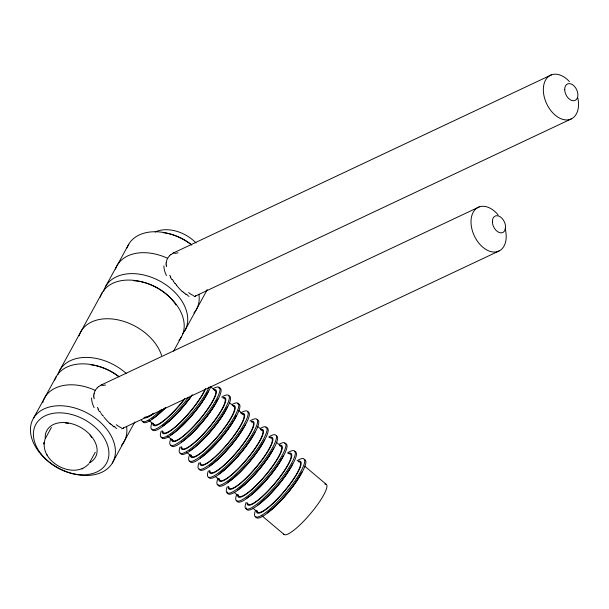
<?xml version="1.0" encoding="UTF-8"?>
<svg xmlns="http://www.w3.org/2000/svg" width="609" height="609" viewBox="0 0 609 609"><rect width="100%" height="100%" fill="white"/><g stroke="black" fill="none" stroke-linecap="round" stroke-linejoin="round"><path stroke-width="0.91" d="M93.923 395.051L94.144 393.429M166.249 262.943L166.47 261.314A20.736 15.027 19.8 0 1 169.683 255.673M45.112 439.036C37.964 461.074 73.628 480.897 88.884 463.708M33.518 418.177L56.454 376.286M59.872 370.028L102.205 292.693M105.844 286.063L128.781 244.179M45.485 438.274L51.392 427.472M89.789 462.277L95.248 452.304M112.338 463.038L134.825 421.968M173.618 351.111L181.246 337.18M184.664 330.931L207.151 289.861M191.508 395.941L192.353 394.716M169.576 255.651L170.855 254.524M97.242 387.758L98.529 386.639M194.88 296.263L193.959 296.728M122.554 428.378L121.633 428.843M172.575 253.39L174.227 252.575M100.249 385.505L101.901 384.682M194.408 296.53L571.524 118.808M173.436 252.941L551.594 74.785M101.109 385.048L479.26 206.893M122.082 428.637L499.197 250.916M82.9 468.496L82.025 468.846L82.596 468.618M189.11 296.37L187.953 295.784M116.783 428.485L115.619 427.899M186.415 294.817L185.106 293.842M114.081 426.924L112.779 425.957M210.364 386.555L215.007 390.468M229.205 402.45L233.848 406.37M238.621 410.397L243.265 414.318M257.462 426.3L262.106 430.22M276.303 442.195L280.939 446.115M304.728 466.189L326.355 484.429M148.908 420.377L154.214 424.854M167.749 436.272L173.047 440.756M186.582 452.175L191.888 456.651M215.502 476.581L220.146 480.501M234.343 492.483L238.987 496.396M253.184 508.378L257.82 512.298M262.03 515.846L284 534.398M183.545 292.533L182.22 291.315M111.219 424.648L109.848 423.377M176.511 285.073L175.133 283.337M103.492 416.328L102.799 415.445M173.527 281.168L172.278 279.371M100.675 412.544L99.952 411.478M170.809 277.049L169.751 275.215M98.483 409.164L97.425 407.322M46.718 454.527L47.258 455.433M166.493 266.704L166.257 264.923M94.167 398.811L93.931 397.038M324.818 484.018A32.757 6.783 -49.8 0 1 311.641 512.253A32.757 6.783 -49.8 0 1 283.695 534.002M302.064 471.808A33.655 6.965 -49.8 0 1 267.222 512.915M304.135 459.513A37.796 7.826 -49.8 0 1 286.489 494.158A37.796 7.826 -49.8 0 1 255.757 516.584M297.093 460.709A37.796 7.826 -49.8 0 1 300.306 472.417A37.796 7.826 -49.8 0 1 269.026 509.878A37.796 7.826 -49.8 0 1 255.437 510.593M298.243 461.18A33.655 6.965 -49.8 0 1 283.901 491.92A33.655 6.965 -49.8 0 1 256.488 510.449M298.44 461.759A32.757 6.783 -49.8 0 1 283.764 491.79A32.757 6.783 -49.8 0 1 257.051 510.586M300.846 473.657A32.757 6.783 -49.8 0 1 270.122 510.456M292.647 463.86A33.655 6.965 -49.8 0 1 257.805 504.968M294.718 451.566A37.796 7.826 -49.8 0 1 276.189 487.23A37.796 7.826 -49.8 0 1 246.249 507.891M287.676 452.761A37.796 7.826 -49.8 0 1 290.889 464.469A37.796 7.826 -49.8 0 1 259.609 501.93A37.796 7.826 -49.8 0 1 246.021 502.646M287.988 453.484A33.655 6.965 -49.8 0 1 275.253 483.051A33.655 6.965 -49.8 0 1 247.064 502.501M289.024 453.804A32.757 6.783 -49.8 0 1 275.101 482.945A32.757 6.783 -49.8 0 1 247.711 503.278M290.653 467.172A32.757 6.783 -49.8 0 1 260.705 502.501M283.231 455.913A33.655 6.965 -49.8 0 1 246.097 498.428M284.586 443.603A37.796 7.826 -49.8 0 1 268.516 477.228A37.796 7.826 -49.8 0 1 236.916 500.689M279.493 444.09A37.796 7.826 -49.8 0 1 266.521 477.304A37.796 7.826 -49.8 0 1 236.604 494.698M279.409 445.286A33.655 6.965 -49.8 0 1 265.06 476.017A33.655 6.965 -49.8 0 1 237.647 494.546M279.607 445.857A32.757 6.783 -49.8 0 1 264.923 475.888A32.757 6.783 -49.8 0 1 238.21 494.683M281.236 459.216A32.757 6.783 -49.8 0 1 251.289 494.554M273.806 447.965A33.655 6.965 -49.8 0 1 237.784 489.834M276.471 435.823A37.796 7.826 -49.8 0 1 256.473 472.348A37.796 7.826 -49.8 0 1 227.408 491.996M268.835 436.866A37.796 7.826 -49.8 0 1 272.048 448.574A37.796 7.826 -49.8 0 1 240.768 486.035A37.796 7.826 -49.8 0 1 227.18 486.751M269.155 437.589A33.655 6.965 -49.8 0 1 256.419 467.149A33.655 6.965 -49.8 0 1 228.23 486.599M270.183 437.909A32.757 6.783 -49.8 0 1 255.506 467.94A32.757 6.783 -49.8 0 1 228.794 486.736M271.82 451.269A32.757 6.783 -49.8 0 1 239.352 488.441M264.39 440.01A33.655 6.965 -49.8 0 1 227.256 482.526M265.745 427.708A37.796 7.826 -49.8 0 1 249.682 461.325A37.796 7.826 -49.8 0 1 218.083 484.787M260.66 428.196A37.796 7.826 -49.8 0 1 247.68 461.409A37.796 7.826 -49.8 0 1 217.763 478.796M260.568 429.383A33.655 6.965 -49.8 0 1 246.226 460.122A33.655 6.965 -49.8 0 1 218.806 478.651M260.766 429.962A32.757 6.783 -49.8 0 1 246.089 459.993A32.757 6.783 -49.8 0 1 219.377 478.788M262.395 443.322A32.757 6.783 -49.8 0 1 229.936 480.493M254.973 432.063A33.655 6.965 -49.8 0 1 218.943 473.931M257.036 419.768A37.796 7.826 -49.8 0 1 240.258 453.378A37.796 7.826 -49.8 0 1 208.879 477.441M249.994 420.964A37.796 7.826 -49.8 0 1 253.207 432.672A37.796 7.826 -49.8 0 1 221.927 470.133A37.796 7.826 -49.8 0 1 208.347 470.848M251.152 421.436A33.655 6.965 -49.8 0 1 236.802 452.167A33.655 6.965 -49.8 0 1 209.389 470.704M251.35 422.007A32.757 6.783 -49.8 0 1 236.665 452.045A32.757 6.783 -49.8 0 1 209.953 470.841M252.979 435.374A32.757 6.783 -49.8 0 1 220.511 472.538M245.549 424.115A33.655 6.965 -49.8 0 1 209.526 465.984M247.619 411.813A37.796 7.826 -49.8 0 1 229.974 446.458A37.796 7.826 -49.8 0 1 199.242 468.892M240.578 413.016A37.796 7.826 -49.8 0 1 243.79 424.724A37.796 7.826 -49.8 0 1 212.511 462.185A37.796 7.826 -49.8 0 1 198.922 462.901M241.727 413.488A33.655 6.965 -49.8 0 1 227.385 444.22A33.655 6.965 -49.8 0 1 199.973 462.749M241.925 414.059A32.757 6.783 -49.8 0 1 227.248 444.09A32.757 6.783 -49.8 0 1 200.536 462.886M243.562 427.419A32.757 6.783 -49.8 0 1 214.954 461.675M212.32 463.731A32.757 6.783 -49.8 0 1 211.095 464.591M236.132 416.168A33.655 6.965 -49.8 0 1 200.102 458.037M237.487 403.858A37.796 7.826 -49.8 0 1 221.425 437.475A37.796 7.826 -49.8 0 1 189.825 460.937M232.402 404.346A37.796 7.826 -49.8 0 1 219.423 437.559A37.796 7.826 -49.8 0 1 189.506 454.953M232.311 405.533A33.655 6.965 -49.8 0 1 217.969 436.272A33.655 6.965 -49.8 0 1 190.548 454.801M233.125 406.119A32.757 6.783 -49.8 0 1 217.07 437.034A32.757 6.783 -49.8 0 1 191.119 454.938M236.155 415.353A32.757 6.783 -49.8 0 1 234.914 418.018M233.277 421.002A32.757 6.783 -49.8 0 1 202.896 455.783M227.302 406.888A33.655 6.965 -49.8 0 1 189.582 450.729M228.778 395.919A37.796 7.826 -49.8 0 1 211.133 430.563A37.796 7.826 -49.8 0 1 180.401 452.989M221.737 397.114A37.796 7.826 -49.8 0 1 224.949 408.822A37.796 7.826 -49.8 0 1 193.67 446.283A37.796 7.826 -49.8 0 1 180.081 446.998M222.894 397.586A33.655 6.965 -49.8 0 1 208.544 428.325A33.655 6.965 -49.8 0 1 181.132 446.854M223.092 398.164A32.757 6.783 -49.8 0 1 208.407 428.196A32.757 6.783 -49.8 0 1 181.695 446.991M226.167 408.692A32.757 6.783 -49.8 0 1 196.121 445.78M217.877 398.941A33.655 6.965 -49.8 0 1 181.269 442.134M218.646 387.956A37.796 7.826 -49.8 0 1 202.584 421.58A37.796 7.826 -49.8 0 1 170.984 445.042M213.561 388.443A37.796 7.826 -49.8 0 1 200.582 421.656A37.796 7.826 -49.8 0 1 170.665 439.051M213.47 389.638A33.655 6.965 -49.8 0 1 199.128 420.37A33.655 6.965 -49.8 0 1 171.715 438.906M214.284 390.224A32.757 6.783 -49.8 0 1 198.991 420.248A32.757 6.783 -49.8 0 1 172.362 439.683M216.743 400.737A32.757 6.783 -49.8 0 1 216.073 402.115M214.437 405.107A32.757 6.783 -49.8 0 1 188.097 436.645M185.349 438.906A32.757 6.783 -49.8 0 1 184.063 439.881M208.461 390.993A33.655 6.965 -49.8 0 1 170.741 434.834M210.76 386.578A37.796 7.826 -49.8 0 1 184.283 423.491A37.796 7.826 -49.8 0 1 161.568 437.095M209.093 386.997A37.796 7.826 -49.8 0 1 177.897 427.67A37.796 7.826 -49.8 0 1 161.248 431.103M205.675 388.641A33.655 6.965 -49.8 0 1 180.211 422.661A33.655 6.965 -49.8 0 1 162.291 430.951M205.111 389.151A32.757 6.783 -49.8 0 1 181.086 421.504A32.757 6.783 -49.8 0 1 162.862 431.088M207.326 392.79A32.757 6.783 -49.8 0 1 177.28 429.878M191.66 395.736A33.655 6.965 -49.8 0 1 162.428 426.239M191.051 396.299A37.796 7.826 -49.8 0 1 152.143 429.139M188.402 397.418A37.796 7.826 -49.8 0 1 160.586 426.216A37.796 7.826 -49.8 0 1 151.824 423.156M184.801 398.91A33.655 6.965 -49.8 0 1 152.874 423.004M184.542 398.933A32.757 6.783 -49.8 0 1 153.521 423.788M191.287 395.903A32.757 6.783 -49.8 0 1 162.847 425.592M165.732 407.55A33.655 6.965 -49.8 0 1 151.9 418.931M164.552 408.502A37.796 7.826 -49.8 0 1 142.727 421.192M161.659 409.301A37.796 7.826 -49.8 0 1 141.501 419.494M153.986 413.283A33.655 6.965 -49.8 0 1 144.006 417.439M153.011 413.678A32.757 6.783 -49.8 0 1 145.003 417.013M165.298 407.703A32.757 6.783 -49.8 0 1 157.092 415.064M57.916 374.52A45.355 31.044 28.7 0 1 126.177 373.386M79.094 335.81A45.355 31.044 28.7 0 1 119.653 320.243A45.355 31.044 28.7 0 1 161.591 355.489M100.249 297.184A45.355 31.044 28.7 0 1 156.734 287.76A45.355 31.044 28.7 0 1 178.932 340.431M90.627 364.761A40.316 27.595 28.7 0 1 119.166 376.788M133.866 280.772A40.316 27.595 28.7 0 1 175.971 304.972M155.15 232.014A31.226 21.376 28.7 0 1 196.06 242.999M198.892 294.276A45.355 31.044 28.7 0 1 193.913 313.056M115.474 269.087A45.355 31.044 28.7 0 1 167.582 258.277M166.082 264.892A22.769 16.306 27 0 1 166.12 262.905M166.47 275.55A25.784 17.334 36.1 0 1 163.912 265.867M171.791 279.478A24.581 9.866 51.9 0 1 170.261 277.042M174.973 283.482A22.784 7.118 53 0 1 173.359 281.32M182.236 291.498A21.498 5.687 52.9 0 1 176.443 285.21M184.984 293.477A22.777 6.539 54.1 0 1 183.446 292.16M187.724 295.137A24.581 8.26 57.3 0 1 186.209 294.094M193.563 295.502A25.784 10.147 63.6 0 1 188.638 292.579M196.014 295.753A22.769 9.698 89.2 0 1 194.933 296.476M170.954 254.615A22.769 16.885 26.9 0 1 172.69 253.519M174.722 253.504A25.784 19.983 37.4 0 1 178.087 252.872M103.637 291.224A45.355 31.044 28.7 0 1 160.106 281.229A45.355 31.044 28.7 0 1 182.297 334.174M207.045 289.93A45.355 31.044 28.7 0 1 206.177 291.132M127.022 247.909A45.355 31.044 28.7 0 1 191.789 245.069M163.25 232.684A40.316 27.595 28.7 0 1 191.492 244.681M577.842 98.057A24.193 15.781 64.8 0 1 561.331 118.892A24.193 15.781 64.8 0 1 543.837 84.758A24.193 15.781 64.8 0 1 569.407 81.591M94.106 393.414A20.736 15.027 19.8 0 1 97.356 387.788M126.565 426.384A45.355 31.044 28.7 0 1 121.587 445.171M42.683 402.739A45.355 31.044 28.7 0 1 95.255 390.392M93.756 397.007A22.769 16.306 27 0 1 93.794 395.013M94.144 407.665A25.784 17.334 36.1 0 1 91.586 397.974M99.457 411.585A24.581 9.866 51.9 0 1 97.935 409.157M102.647 415.597A22.784 7.118 53 0 1 101.033 413.427M109.909 423.613A21.498 5.687 52.9 0 1 104.116 417.325M112.65 425.584A22.777 6.539 54.1 0 1 111.12 424.275M115.39 427.244A24.581 8.26 57.3 0 1 113.875 426.209M121.237 427.609A25.784 10.147 63.6 0 1 116.304 424.686M123.688 427.868A22.769 9.698 89.2 0 1 122.607 428.591M98.628 386.73A22.769 16.885 26.9 0 1 100.363 385.626M102.396 385.611A25.784 19.983 37.4 0 1 105.502 385.01M54.696 380.024A45.355 31.044 28.7 0 1 118.831 376.697M65.582 423.186A22.678 15.522 28.7 0 1 68.497 423.27M89.98 435.077A22.678 15.522 28.7 0 1 91.609 437.49M45.256 438.587A27.717 18.97 28.7 0 1 80.335 427.221A27.717 18.97 28.7 0 1 89.447 462.87M505.12 228.535A24.193 15.781 64.8 0 1 489.415 251.159A24.193 15.781 64.8 0 1 471.61 216.416A24.193 15.781 64.8 0 1 498.162 214.947M44.046 442.636L43.909 443.847L44.046 442.636M564.71 89.789A9.074 5.915 64.8 0 0 574.866 100.508A9.074 5.915 64.8 0 0 574.34 86.227A9.074 5.915 64.8 0 0 564.71 89.789M39.22 452.183A45.355 31.044 28.7 0 0 112.178 463.304A45.355 31.044 28.7 0 0 67.386 406.332A45.355 31.044 28.7 0 0 39.22 452.183M41.206 454.124A40.316 27.595 28.7 0 0 106.05 464.005A40.316 27.595 28.7 0 0 66.236 413.359A40.316 27.595 28.7 0 0 41.206 454.124M492.376 221.897A9.074 5.915 64.8 0 0 502.539 232.623A9.074 5.915 64.8 0 0 502.014 218.334A9.074 5.915 64.8 0 0 492.376 221.897"/></g></svg>
